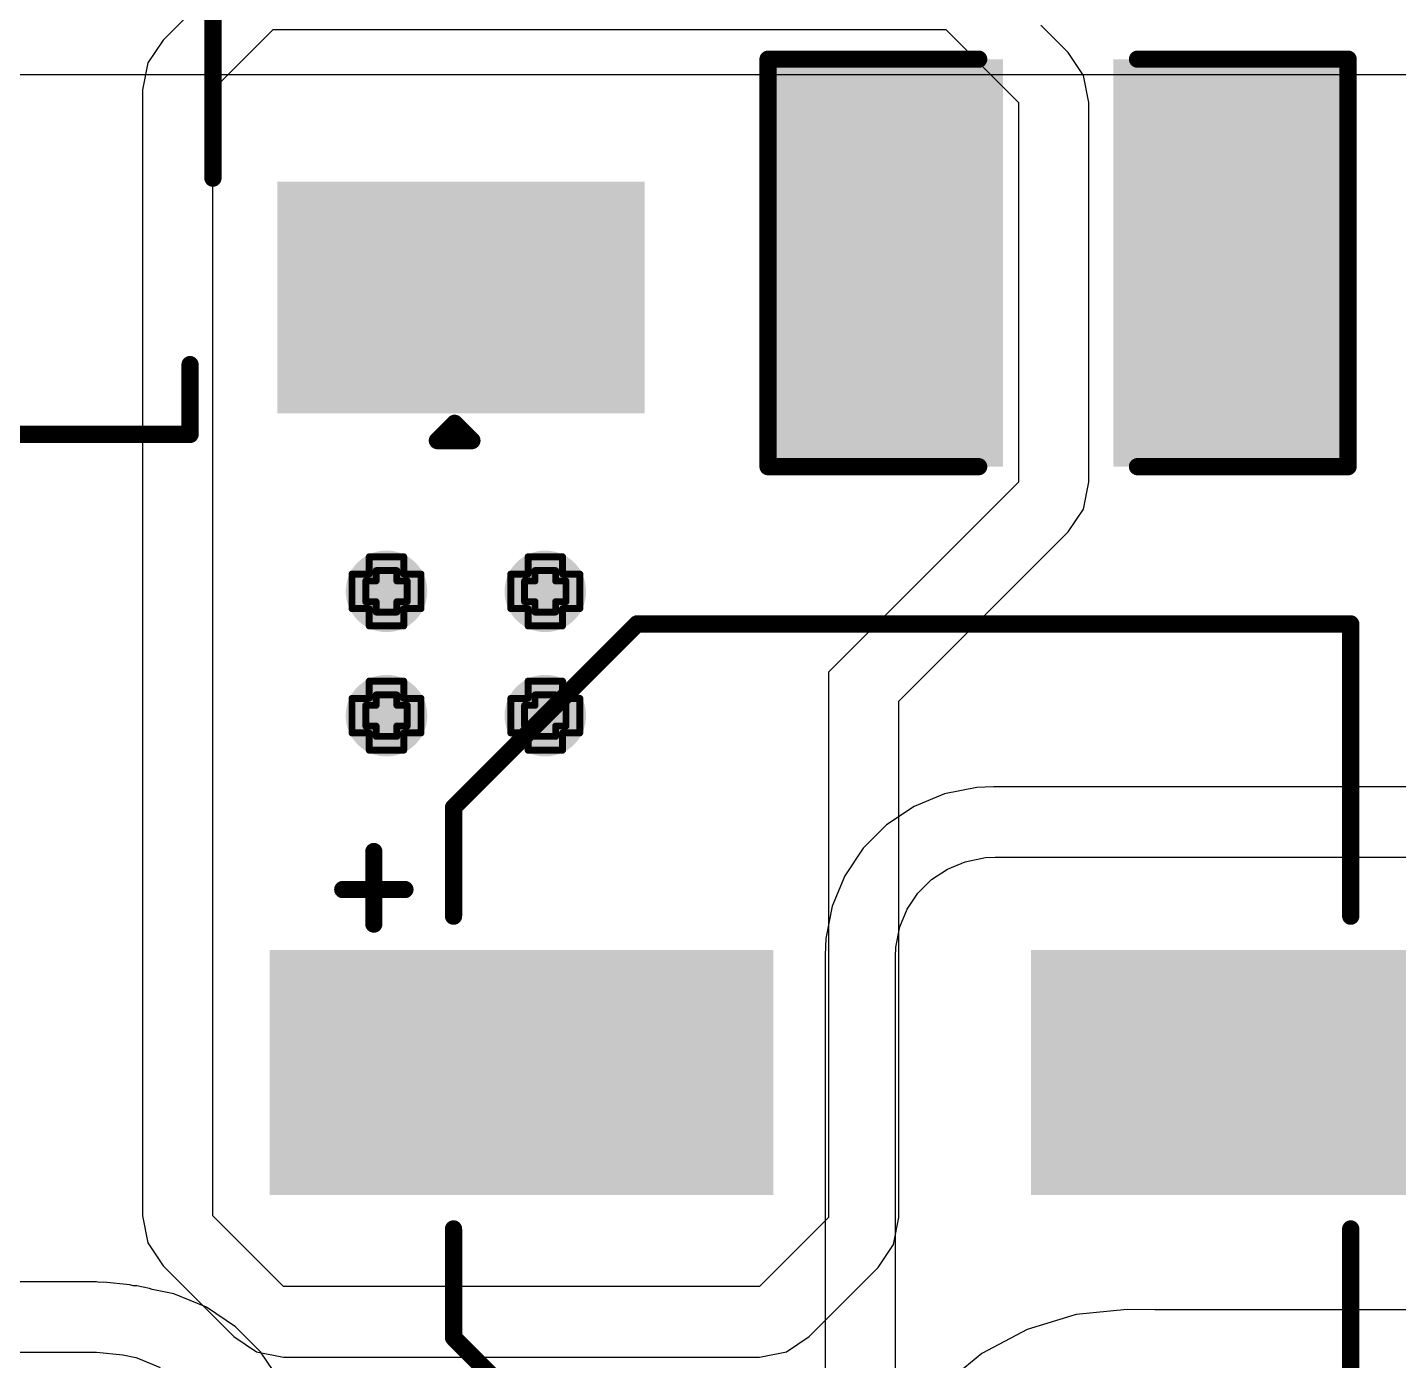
# Model space of a CAD drawing. Header units: inches. Extents: x -3 to 195, y 0 to 199.
# Drawn here: x 1.72 to 2.1171, y 1.4416 to 1.8276 of the extents above; entities that cross this region are included whole.
import ezdxf

# ---------------------------------------------------------------- set-up
doc = ezdxf.new("R2010")
doc.units = ezdxf.units.IN
doc.header["$MEASUREMENT"] = 0
for name, color, linetype in [('Bottom Layer', 5, 'Continuous'), ('Drill Drawing', 1, 'Continuous'), ('Top Layer', 1, 'Continuous'), ('Top Overlay', 2, 'Continuous'), ('Top Paste', 8, 'Continuous'), ('Top Solder', 216, 'Continuous'), ('Via Holes', 16, 'Continuous')]:
    doc.layers.add(name, color=color, linetype=linetype)

# ---------------------------------------------------------------- blocks, each defined once
blk = doc.blocks.new('TO_252_2L_17')
at = {"layer": 'Top Layer'}
blk.add_hatch(color=1, dxfattribs=at).paths.add_polyline_path([(-0.12008, -0.08661), (-0.06102, -0.08661), (-0.06102, -0.18504), (-0.12008, -0.18504)])
at = {"layer": 'Top Paste'}
blk.add_hatch(color=8, dxfattribs=at).paths.add_polyline_path([(-0.12008, -0.08661), (-0.06102, -0.08661), (-0.06102, -0.18504), (-0.12008, -0.18504)])
at = {"layer": 'Top Solder'}
blk.add_hatch(color=216, dxfattribs=at).paths.add_polyline_path([(-0.12408, -0.08261), (-0.05702, -0.08261), (-0.05702, -0.18904), (-0.12408, -0.18904)])
at = {"layer": 'Top Overlay'}
for points in [[(-0.13022, -0.008, 0.005, 0.005, 0), (-0.13022, -0.05737, 0.005, 0.005, 0)], [(-0.13022, -0.05737, 0.005, 0.005, 0), (-0.11, -0.05737, 0.005, 0.005, 0)], [(-0.056, -0.064, 0.005, 0.005, 0), (0.053, -0.064, 0.005, 0.005, 0)], [(-0.132, -0.129, 0.005, 0.005, 0), (-0.132, -0.139, 0.005, 0.005, 0)], [(-0.132, -0.129, 0.005, 0.005, 0), (-0.127, -0.134, 0.005, 0.005, 0)], [(-0.127, -0.134, 0.005, 0.005, 0), (-0.132, -0.139, 0.005, 0.005, 0)]]:
    blk.add_lwpolyline(points, format="xyseb", dxfattribs=at)
for points in [[(-0.13147, -0.008, 0.0025, 0.0025, 1), (-0.12897, -0.008, 0.0025, 0.0025, 1)], [(-0.13147, -0.05737, 0.0025, 0.0025, 1), (-0.12897, -0.05737, 0.0025, 0.0025, 1)], [(-0.13147, -0.05737, 0.0025, 0.0025, 1), (-0.12897, -0.05737, 0.0025, 0.0025, 1)], [(-0.11125, -0.05737, 0.0025, 0.0025, 1), (-0.10875, -0.05737, 0.0025, 0.0025, 1)], [(-0.05725, -0.064, 0.0025, 0.0025, 1), (-0.05475, -0.064, 0.0025, 0.0025, 1)], [(-0.13325, -0.129, 0.0025, 0.0025, 1), (-0.13075, -0.129, 0.0025, 0.0025, 1)], [(-0.13325, -0.129, 0.0025, 0.0025, 1), (-0.13075, -0.129, 0.0025, 0.0025, 1)], [(-0.12825, -0.134, 0.0025, 0.0025, 1), (-0.12575, -0.134, 0.0025, 0.0025, 1)], [(-0.12825, -0.134, 0.0025, 0.0025, 1), (-0.12575, -0.134, 0.0025, 0.0025, 1)], [(-0.13325, -0.139, 0.0025, 0.0025, 1), (-0.13075, -0.139, 0.0025, 0.0025, 1)], [(-0.13325, -0.139, 0.0025, 0.0025, 1), (-0.13075, -0.139, 0.0025, 0.0025, 1)]]:
    blk.add_lwpolyline(points, format="xyseb", close=True, dxfattribs=at)
blk = doc.blocks.new('20SVPF120M_145')
at = {"layer": 'Top Layer'}
for points in [[(-0.17913, 0.0315), (-0.04134, 0.0315), (-0.04134, -0.0315), (-0.17913, -0.0315)], [(0.04134, 0.0315), (0.17913, 0.0315), (0.17913, -0.0315), (0.04134, -0.0315)]]:
    blk.add_hatch(color=1, dxfattribs=at).paths.add_polyline_path(points)
at = {"layer": 'Top Paste'}
for points in [[(-0.17913, 0.0315), (-0.04134, 0.0315), (-0.04134, -0.0315), (-0.17913, -0.0315)], [(0.04134, 0.0315), (0.17913, 0.0315), (0.17913, -0.0315), (0.04134, -0.0315)]]:
    blk.add_hatch(color=8, dxfattribs=at).paths.add_polyline_path(points)
at = {"layer": 'Top Solder'}
for points in [[(-0.18313, 0.0355), (-0.03734, 0.0355), (-0.03734, -0.0355), (-0.18313, -0.0355)], [(0.03734, 0.0355), (0.18313, 0.0355), (0.18313, -0.0355), (0.03734, -0.0355)]]:
    blk.add_hatch(color=216, dxfattribs=at).paths.add_polyline_path(points)
at = {"layer": 'Top Overlay'}
for points in [[(-0.12992, 0.07677, 0.005, 0.005, 0), (-0.07677, 0.12992, 0.005, 0.005, 0)], [(-0.07677, 0.12992, 0.005, 0.005, 0), (0.12992, 0.12992, 0.005, 0.005, 0)], [(0.12992, 0.04528, 0.005, 0.005, 0), (0.12992, 0.12992, 0.005, 0.005, 0)], [(-0.12992, 0.04528, 0.005, 0.005, 0), (-0.12992, 0.07677, 0.005, 0.005, 0)], [(-0.153, 0.043, 0.005, 0.005, 0), (-0.153, 0.064, 0.005, 0.005, 0)], [(-0.162, 0.053, 0.005, 0.005, 0), (-0.144, 0.053, 0.005, 0.005, 0)], [(-0.12992, -0.07677, 0.005, 0.005, 0), (-0.12992, -0.04528, 0.005, 0.005, 0)], [(0.12992, -0.12992, 0.005, 0.005, 0), (0.12992, -0.04528, 0.005, 0.005, 0)], [(-0.12992, -0.07677, 0.005, 0.005, 0), (-0.07677, -0.12992, 0.005, 0.005, 0)], [(-0.07677, -0.12992, 0.005, 0.005, 0), (0.12992, -0.12992, 0.005, 0.005, 0)]]:
    blk.add_lwpolyline(points, format="xyseb", dxfattribs=at)
for points in [[(-0.07802, 0.12992, 0.0025, 0.0025, 1), (-0.07552, 0.12992, 0.0025, 0.0025, 1)], [(-0.07802, 0.12992, 0.0025, 0.0025, 1), (-0.07552, 0.12992, 0.0025, 0.0025, 1)], [(0.12867, 0.12992, 0.0025, 0.0025, 1), (0.13117, 0.12992, 0.0025, 0.0025, 1)], [(0.12867, 0.12992, 0.0025, 0.0025, 1), (0.13117, 0.12992, 0.0025, 0.0025, 1)], [(-0.13117, 0.07677, 0.0025, 0.0025, 1), (-0.12867, 0.07677, 0.0025, 0.0025, 1)], [(-0.13117, 0.07677, 0.0025, 0.0025, 1), (-0.12867, 0.07677, 0.0025, 0.0025, 1)], [(-0.15425, 0.064, 0.0025, 0.0025, 1), (-0.15175, 0.064, 0.0025, 0.0025, 1)], [(-0.16325, 0.053, 0.0025, 0.0025, 1), (-0.16075, 0.053, 0.0025, 0.0025, 1)], [(-0.14525, 0.053, 0.0025, 0.0025, 1), (-0.14275, 0.053, 0.0025, 0.0025, 1)], [(-0.13117, 0.04528, 0.0025, 0.0025, 1), (-0.12867, 0.04528, 0.0025, 0.0025, 1)], [(0.12867, 0.04528, 0.0025, 0.0025, 1), (0.13117, 0.04528, 0.0025, 0.0025, 1)], [(-0.15425, 0.043, 0.0025, 0.0025, 1), (-0.15175, 0.043, 0.0025, 0.0025, 1)], [(-0.13117, -0.04528, 0.0025, 0.0025, 1), (-0.12867, -0.04528, 0.0025, 0.0025, 1)], [(0.12867, -0.04528, 0.0025, 0.0025, 1), (0.13117, -0.04528, 0.0025, 0.0025, 1)], [(-0.13117, -0.07677, 0.0025, 0.0025, 1), (-0.12867, -0.07677, 0.0025, 0.0025, 1)], [(-0.13117, -0.07677, 0.0025, 0.0025, 1), (-0.12867, -0.07677, 0.0025, 0.0025, 1)], [(-0.07802, -0.12992, 0.0025, 0.0025, 1), (-0.07552, -0.12992, 0.0025, 0.0025, 1)], [(-0.07802, -0.12992, 0.0025, 0.0025, 1), (-0.07552, -0.12992, 0.0025, 0.0025, 1)], [(0.12867, -0.12992, 0.0025, 0.0025, 1), (0.13117, -0.12992, 0.0025, 0.0025, 1)], [(0.12867, -0.12992, 0.0025, 0.0025, 1), (0.13117, -0.12992, 0.0025, 0.0025, 1)]]:
    blk.add_lwpolyline(points, format="xyseb", close=True, dxfattribs=at)
blk = doc.blocks.new('C___1210_148')
at = {"layer": 'Top Layer'}
for points in [[(-0.08, 0.055), (-0.02, 0.055), (-0.02, -0.055), (-0.08, -0.055)], [(0.02, 0.055), (0.08, 0.055), (0.08, -0.055), (0.02, -0.055)]]:
    blk.add_hatch(color=1, dxfattribs=at).paths.add_polyline_path(points)
at = {"layer": 'Top Paste'}
for points in [[(-0.08, 0.055), (-0.02, 0.055), (-0.02, -0.055), (-0.08, -0.055)], [(0.02, 0.055), (0.08, 0.055), (0.08, -0.055), (0.02, -0.055)]]:
    blk.add_hatch(color=8, dxfattribs=at).paths.add_polyline_path(points)
at = {"layer": 'Top Solder'}
for points in [[(-0.084, 0.059), (-0.016, 0.059), (-0.016, -0.059), (-0.084, -0.059)], [(0.016, 0.059), (0.084, 0.059), (0.084, -0.059), (0.016, -0.059)]]:
    blk.add_hatch(color=216, dxfattribs=at).paths.add_polyline_path(points)
at = {"layer": 'Top Overlay'}
for points in [[(-0.084, 0.059, 0.005, 0.005, 0), (-0.084, -0.059, 0.005, 0.005, 0)], [(-0.023, 0.059, 0.005, 0.005, 0), (-0.084, 0.059, 0.005, 0.005, 0)], [(0.084, 0.059, 0.005, 0.005, 0), (0.023, 0.059, 0.005, 0.005, 0)], [(0.084, 0.059, 0.005, 0.005, 0), (0.084, -0.059, 0.005, 0.005, 0)], [(-0.023, -0.059, 0.005, 0.005, 0), (-0.084, -0.059, 0.005, 0.005, 0)], [(0.084, -0.059, 0.005, 0.005, 0), (0.023, -0.059, 0.005, 0.005, 0)]]:
    blk.add_lwpolyline(points, format="xyseb", dxfattribs=at)
for points in [[(-0.08525, 0.059, 0.0025, 0.0025, 1), (-0.08275, 0.059, 0.0025, 0.0025, 1)], [(-0.08525, 0.059, 0.0025, 0.0025, 1), (-0.08275, 0.059, 0.0025, 0.0025, 1)], [(-0.02425, 0.059, 0.0025, 0.0025, 1), (-0.02175, 0.059, 0.0025, 0.0025, 1)], [(0.02175, 0.059, 0.0025, 0.0025, 1), (0.02425, 0.059, 0.0025, 0.0025, 1)], [(0.08275, 0.059, 0.0025, 0.0025, 1), (0.08525, 0.059, 0.0025, 0.0025, 1)], [(0.08275, 0.059, 0.0025, 0.0025, 1), (0.08525, 0.059, 0.0025, 0.0025, 1)], [(-0.08525, -0.059, 0.0025, 0.0025, 1), (-0.08275, -0.059, 0.0025, 0.0025, 1)], [(-0.08525, -0.059, 0.0025, 0.0025, 1), (-0.08275, -0.059, 0.0025, 0.0025, 1)], [(-0.02425, -0.059, 0.0025, 0.0025, 1), (-0.02175, -0.059, 0.0025, 0.0025, 1)], [(0.02175, -0.059, 0.0025, 0.0025, 1), (0.02425, -0.059, 0.0025, 0.0025, 1)], [(0.08275, -0.059, 0.0025, 0.0025, 1), (0.08525, -0.059, 0.0025, 0.0025, 1)], [(0.08275, -0.059, 0.0025, 0.0025, 1), (0.08525, -0.059, 0.0025, 0.0025, 1)]]:
    blk.add_lwpolyline(points, format="xyseb", close=True, dxfattribs=at)

msp = doc.modelspace()

# ---------------------------------------------------------------- hatches: boundary and pattern name
at = {"layer": 'Bottom Layer'}
h = msp.add_hatch(color=5, dxfattribs=at)
edge = h.paths.add_edge_path()
edge.add_arc((1.82399, 1.66435), 0.01181, 0, 360)
h = msp.add_hatch(color=5, dxfattribs=at)
edge = h.paths.add_edge_path()
edge.add_arc((1.86999, 1.66435), 0.01181, 0, 360)
h = msp.add_hatch(color=5, dxfattribs=at)
edge = h.paths.add_edge_path()
edge.add_arc((1.82399, 1.62835), 0.01181, 0, 360)
h = msp.add_hatch(color=5, dxfattribs=at)
edge = h.paths.add_edge_path()
edge.add_arc((1.86999, 1.62835), 0.01181, 0, 360)
at = {"layer": 'Top Layer'}
h = msp.add_hatch(color=1, dxfattribs=at)
edge = h.paths.add_edge_path()
edge.add_arc((1.82399, 1.66435), 0.01181, 0, 360)
h = msp.add_hatch(color=1, dxfattribs=at)
edge = h.paths.add_edge_path()
edge.add_arc((1.86999, 1.66435), 0.01181, 0, 360)
h = msp.add_hatch(color=1, dxfattribs=at)
edge = h.paths.add_edge_path()
edge.add_arc((1.82399, 1.62835), 0.01181, 0, 360)
h = msp.add_hatch(color=1, dxfattribs=at)
edge = h.paths.add_edge_path()
edge.add_arc((1.86999, 1.62835), 0.01181, 0, 360)
at = {"layer": 'Via Holes'}
h = msp.add_hatch(color=7, dxfattribs=at)
edge = h.paths.add_edge_path()
edge.add_arc((1.82399, 1.66435), 0.00591, 0, 360)
h = msp.add_hatch(color=7, dxfattribs=at)
edge = h.paths.add_edge_path()
edge.add_arc((1.86999, 1.66435), 0.00591, 0, 360)
h = msp.add_hatch(color=7, dxfattribs=at)
edge = h.paths.add_edge_path()
edge.add_arc((1.82399, 1.62835), 0.00591, 0, 360)
h = msp.add_hatch(color=7, dxfattribs=at)
edge = h.paths.add_edge_path()
edge.add_arc((1.86999, 1.62835), 0.00591, 0, 360)

# ---------------------------------------------------------------- linework, layer by layer
at = {"layer": 'Bottom Layer'}
for p, q in [((1.168, 1.814), (2.236, 1.814)), ((1.98561, 1.60567), (1.97678, 1.60201)), ((1.99499, 1.60753), (1.98561, 1.60567)), ((1.99977, 1.60777), (1.99499, 1.60753)), ((2.24277, 1.60777), (1.99977, 1.60777)), ((1.97678, 1.60201), (1.96883, 1.5967)), ((1.96883, 1.5967), (1.96207, 1.58994)), ((1.96207, 1.58994), (1.95676, 1.58199)), ((1.98644, 1.58394), (1.99156, 1.58606)), ((1.99156, 1.58606), (1.99749, 1.58724)), ((1.99749, 1.58724), (2.00027, 1.58738)), ((2.00027, 1.58738), (2.24277, 1.58738)), ((1.95676, 1.58199), (1.9531, 1.57316)), ((1.97791, 1.57694), (1.98183, 1.58086)), ((1.98183, 1.58086), (1.98644, 1.58394)), ((1.97483, 1.57233), (1.97791, 1.57694)), ((1.9531, 1.57316), (1.95123, 1.56378)), ((1.97271, 1.56721), (1.97483, 1.57233)), ((1.97153, 1.56128), (1.97271, 1.56721)), ((1.95123, 1.56378), (1.951, 1.559)), ((1.97139, 1.5585), (1.97153, 1.56128)), ((1.951, 1.559), (1.951, 1.055)), ((1.97139, 1.43028), (1.97139, 1.5585)), ((1.732, 1.46439), (0.80587, 1.46439)), ((1.74, 1.46439), (1.732, 1.46439)), ((1.741, 1.46419), (1.74, 1.46439)), ((1.74202, 1.46429), (1.741, 1.46419)), ((1.7497, 1.46353), (1.74202, 1.46429)), ((1.75066, 1.46324), (1.7497, 1.46353)), ((1.75166, 1.46324), (1.75066, 1.46324)), ((1.75535, 1.4625), (1.75166, 1.46324)), ((1.75615, 1.46217), (1.75535, 1.4625)), ((1.7624, 1.46093), (1.75615, 1.46217)), ((1.77182, 1.45703), (1.7624, 1.46093)), ((1.78029, 1.45137), (1.77182, 1.45703)), ((2.02374, 1.45493), (2.00954, 1.45062)), ((2.03852, 1.45639), (2.02374, 1.45493)), ((2.04652, 1.45626), (2.03852, 1.45639)), ((2.03852, 1.45639), (2.03852, 1.45639)), ((3.26368, 1.45626), (2.04652, 1.45626)), ((1.7875, 1.44416), (1.78029, 1.45137)), ((2.00954, 1.45062), (1.99644, 1.44362)), ((0.80587, 1.444), (1.732, 1.444)), ((1.732, 1.444), (1.74, 1.444)), ((1.74, 1.444), (1.74768, 1.44324)), ((1.74768, 1.44324), (1.75138, 1.4425)), ((1.75138, 1.4425), (1.75138, 1.4425)), ((1.75138, 1.4425), (1.75217, 1.44217)), ((1.75217, 1.44217), (1.75217, 1.44217)), ((1.75217, 1.44217), (1.75847, 1.43956)), ((1.79316, 1.43569), (1.7875, 1.44416)), ((1.99644, 1.44362), (1.98496, 1.4342))]:
    msp.add_line(p, q, dxfattribs=at)
at = {"layer": 'Drill Drawing'}
for points in [[(1.81899, 1.66935, 0.002, 0.002, 0), (1.81899, 1.67435, 0.002, 0.002, 0)], [(1.81899, 1.67435, 0.002, 0.002, 0), (1.82899, 1.67435, 0.002, 0.002, 0)], [(1.82899, 1.66935, 0.002, 0.002, 0), (1.82899, 1.67435, 0.002, 0.002, 0)], [(1.86499, 1.66935, 0.002, 0.002, 0), (1.86499, 1.67435, 0.002, 0.002, 0)], [(1.86499, 1.67435, 0.002, 0.002, 0), (1.87499, 1.67435, 0.002, 0.002, 0)], [(1.87499, 1.66935, 0.002, 0.002, 0), (1.87499, 1.67435, 0.002, 0.002, 0)], [(1.81399, 1.65935, 0.002, 0.002, 0), (1.81399, 1.66935, 0.002, 0.002, 0)], [(1.81399, 1.66935, 0.002, 0.002, 0), (1.81899, 1.66935, 0.002, 0.002, 0)], [(1.81799, 1.66135, 0.002, 0.002, 0), (1.81799, 1.66735, 0.002, 0.002, 0)], [(1.81799, 1.66735, 0.002, 0.002, 0), (1.82099, 1.66735, 0.002, 0.002, 0)], [(1.82099, 1.66735, 0.002, 0.002, 0), (1.82099, 1.67035, 0.002, 0.002, 0)], [(1.82099, 1.67035, 0.002, 0.002, 0), (1.82699, 1.67035, 0.002, 0.002, 0)], [(1.82699, 1.66735, 0.002, 0.002, 0), (1.82699, 1.67035, 0.002, 0.002, 0)], [(1.82699, 1.66735, 0.002, 0.002, 0), (1.82999, 1.66735, 0.002, 0.002, 0)], [(1.82899, 1.66935, 0.002, 0.002, 0), (1.83399, 1.66935, 0.002, 0.002, 0)], [(1.82999, 1.66135, 0.002, 0.002, 0), (1.82999, 1.66735, 0.002, 0.002, 0)], [(1.83399, 1.65935, 0.002, 0.002, 0), (1.83399, 1.66935, 0.002, 0.002, 0)], [(1.85999, 1.65935, 0.002, 0.002, 0), (1.85999, 1.66935, 0.002, 0.002, 0)], [(1.85999, 1.66935, 0.002, 0.002, 0), (1.86499, 1.66935, 0.002, 0.002, 0)], [(1.86399, 1.66135, 0.002, 0.002, 0), (1.86399, 1.66735, 0.002, 0.002, 0)], [(1.86399, 1.66735, 0.002, 0.002, 0), (1.86699, 1.66735, 0.002, 0.002, 0)], [(1.86699, 1.66735, 0.002, 0.002, 0), (1.86699, 1.67035, 0.002, 0.002, 0)], [(1.86699, 1.67035, 0.002, 0.002, 0), (1.87299, 1.67035, 0.002, 0.002, 0)], [(1.87299, 1.66735, 0.002, 0.002, 0), (1.87299, 1.67035, 0.002, 0.002, 0)], [(1.87299, 1.66735, 0.002, 0.002, 0), (1.87599, 1.66735, 0.002, 0.002, 0)], [(1.87499, 1.66935, 0.002, 0.002, 0), (1.87999, 1.66935, 0.002, 0.002, 0)], [(1.87599, 1.66135, 0.002, 0.002, 0), (1.87599, 1.66735, 0.002, 0.002, 0)], [(1.87999, 1.65935, 0.002, 0.002, 0), (1.87999, 1.66935, 0.002, 0.002, 0)], [(1.81399, 1.65935, 0.002, 0.002, 0), (1.81899, 1.65935, 0.002, 0.002, 0)], [(1.81799, 1.66135, 0.002, 0.002, 0), (1.82099, 1.66135, 0.002, 0.002, 0)], [(1.81899, 1.65435, 0.002, 0.002, 0), (1.81899, 1.65935, 0.002, 0.002, 0)], [(1.82099, 1.65835, 0.002, 0.002, 0), (1.82099, 1.66135, 0.002, 0.002, 0)], [(1.82699, 1.66135, 0.002, 0.002, 0), (1.82999, 1.66135, 0.002, 0.002, 0)], [(1.82699, 1.65835, 0.002, 0.002, 0), (1.82699, 1.66135, 0.002, 0.002, 0)], [(1.82899, 1.65935, 0.002, 0.002, 0), (1.83399, 1.65935, 0.002, 0.002, 0)], [(1.82899, 1.65435, 0.002, 0.002, 0), (1.82899, 1.65935, 0.002, 0.002, 0)], [(1.85999, 1.65935, 0.002, 0.002, 0), (1.86499, 1.65935, 0.002, 0.002, 0)], [(1.86399, 1.66135, 0.002, 0.002, 0), (1.86699, 1.66135, 0.002, 0.002, 0)], [(1.86499, 1.65435, 0.002, 0.002, 0), (1.86499, 1.65935, 0.002, 0.002, 0)], [(1.86699, 1.65835, 0.002, 0.002, 0), (1.86699, 1.66135, 0.002, 0.002, 0)], [(1.87299, 1.66135, 0.002, 0.002, 0), (1.87599, 1.66135, 0.002, 0.002, 0)], [(1.87299, 1.65835, 0.002, 0.002, 0), (1.87299, 1.66135, 0.002, 0.002, 0)], [(1.87499, 1.65935, 0.002, 0.002, 0), (1.87999, 1.65935, 0.002, 0.002, 0)], [(1.87499, 1.65435, 0.002, 0.002, 0), (1.87499, 1.65935, 0.002, 0.002, 0)], [(1.82099, 1.65835, 0.002, 0.002, 0), (1.82699, 1.65835, 0.002, 0.002, 0)], [(1.86699, 1.65835, 0.002, 0.002, 0), (1.87299, 1.65835, 0.002, 0.002, 0)], [(1.81899, 1.65435, 0.002, 0.002, 0), (1.82899, 1.65435, 0.002, 0.002, 0)], [(1.86499, 1.65435, 0.002, 0.002, 0), (1.87499, 1.65435, 0.002, 0.002, 0)], [(1.81899, 1.63335, 0.002, 0.002, 0), (1.81899, 1.63835, 0.002, 0.002, 0)], [(1.81899, 1.63835, 0.002, 0.002, 0), (1.82899, 1.63835, 0.002, 0.002, 0)], [(1.82899, 1.63335, 0.002, 0.002, 0), (1.82899, 1.63835, 0.002, 0.002, 0)], [(1.86499, 1.63335, 0.002, 0.002, 0), (1.86499, 1.63835, 0.002, 0.002, 0)], [(1.86499, 1.63835, 0.002, 0.002, 0), (1.87499, 1.63835, 0.002, 0.002, 0)], [(1.87499, 1.63335, 0.002, 0.002, 0), (1.87499, 1.63835, 0.002, 0.002, 0)], [(1.81399, 1.62335, 0.002, 0.002, 0), (1.81399, 1.63335, 0.002, 0.002, 0)], [(1.81399, 1.63335, 0.002, 0.002, 0), (1.81899, 1.63335, 0.002, 0.002, 0)], [(1.81799, 1.62535, 0.002, 0.002, 0), (1.81799, 1.63135, 0.002, 0.002, 0)], [(1.81799, 1.63135, 0.002, 0.002, 0), (1.82099, 1.63135, 0.002, 0.002, 0)], [(1.82099, 1.63135, 0.002, 0.002, 0), (1.82099, 1.63435, 0.002, 0.002, 0)], [(1.82099, 1.63435, 0.002, 0.002, 0), (1.82699, 1.63435, 0.002, 0.002, 0)], [(1.82699, 1.63135, 0.002, 0.002, 0), (1.82699, 1.63435, 0.002, 0.002, 0)], [(1.82699, 1.63135, 0.002, 0.002, 0), (1.82999, 1.63135, 0.002, 0.002, 0)], [(1.82899, 1.63335, 0.002, 0.002, 0), (1.83399, 1.63335, 0.002, 0.002, 0)], [(1.82999, 1.62535, 0.002, 0.002, 0), (1.82999, 1.63135, 0.002, 0.002, 0)], [(1.83399, 1.62335, 0.002, 0.002, 0), (1.83399, 1.63335, 0.002, 0.002, 0)], [(1.85999, 1.62335, 0.002, 0.002, 0), (1.85999, 1.63335, 0.002, 0.002, 0)], [(1.85999, 1.63335, 0.002, 0.002, 0), (1.86499, 1.63335, 0.002, 0.002, 0)], [(1.86399, 1.62535, 0.002, 0.002, 0), (1.86399, 1.63135, 0.002, 0.002, 0)], [(1.86399, 1.63135, 0.002, 0.002, 0), (1.86699, 1.63135, 0.002, 0.002, 0)], [(1.86699, 1.63135, 0.002, 0.002, 0), (1.86699, 1.63435, 0.002, 0.002, 0)], [(1.86699, 1.63435, 0.002, 0.002, 0), (1.87299, 1.63435, 0.002, 0.002, 0)], [(1.87299, 1.63135, 0.002, 0.002, 0), (1.87299, 1.63435, 0.002, 0.002, 0)], [(1.87299, 1.63135, 0.002, 0.002, 0), (1.87599, 1.63135, 0.002, 0.002, 0)], [(1.87499, 1.63335, 0.002, 0.002, 0), (1.87999, 1.63335, 0.002, 0.002, 0)], [(1.87599, 1.62535, 0.002, 0.002, 0), (1.87599, 1.63135, 0.002, 0.002, 0)], [(1.87999, 1.62335, 0.002, 0.002, 0), (1.87999, 1.63335, 0.002, 0.002, 0)], [(1.81399, 1.62335, 0.002, 0.002, 0), (1.81899, 1.62335, 0.002, 0.002, 0)], [(1.81799, 1.62535, 0.002, 0.002, 0), (1.82099, 1.62535, 0.002, 0.002, 0)], [(1.81899, 1.61835, 0.002, 0.002, 0), (1.81899, 1.62335, 0.002, 0.002, 0)], [(1.82099, 1.62235, 0.002, 0.002, 0), (1.82099, 1.62535, 0.002, 0.002, 0)], [(1.82699, 1.62535, 0.002, 0.002, 0), (1.82999, 1.62535, 0.002, 0.002, 0)], [(1.82699, 1.62235, 0.002, 0.002, 0), (1.82699, 1.62535, 0.002, 0.002, 0)], [(1.82899, 1.62335, 0.002, 0.002, 0), (1.83399, 1.62335, 0.002, 0.002, 0)], [(1.82899, 1.61835, 0.002, 0.002, 0), (1.82899, 1.62335, 0.002, 0.002, 0)], [(1.85999, 1.62335, 0.002, 0.002, 0), (1.86499, 1.62335, 0.002, 0.002, 0)], [(1.86399, 1.62535, 0.002, 0.002, 0), (1.86699, 1.62535, 0.002, 0.002, 0)], [(1.86499, 1.61835, 0.002, 0.002, 0), (1.86499, 1.62335, 0.002, 0.002, 0)], [(1.86699, 1.62235, 0.002, 0.002, 0), (1.86699, 1.62535, 0.002, 0.002, 0)], [(1.87299, 1.62535, 0.002, 0.002, 0), (1.87599, 1.62535, 0.002, 0.002, 0)], [(1.87299, 1.62235, 0.002, 0.002, 0), (1.87299, 1.62535, 0.002, 0.002, 0)], [(1.87499, 1.62335, 0.002, 0.002, 0), (1.87999, 1.62335, 0.002, 0.002, 0)], [(1.87499, 1.61835, 0.002, 0.002, 0), (1.87499, 1.62335, 0.002, 0.002, 0)], [(1.82099, 1.62235, 0.002, 0.002, 0), (1.82699, 1.62235, 0.002, 0.002, 0)], [(1.86699, 1.62235, 0.002, 0.002, 0), (1.87299, 1.62235, 0.002, 0.002, 0)], [(1.81899, 1.61835, 0.002, 0.002, 0), (1.82899, 1.61835, 0.002, 0.002, 0)], [(1.86499, 1.61835, 0.002, 0.002, 0), (1.87499, 1.61835, 0.002, 0.002, 0)]]:
    msp.add_lwpolyline(points, format="xyseb", dxfattribs=at)
for points in [[(1.81849, 1.67435, 0.001, 0.001, 1), (1.81949, 1.67435, 0.001, 0.001, 1)], [(1.81849, 1.67435, 0.001, 0.001, 1), (1.81949, 1.67435, 0.001, 0.001, 1)], [(1.82849, 1.67435, 0.001, 0.001, 1), (1.82949, 1.67435, 0.001, 0.001, 1)], [(1.82849, 1.67435, 0.001, 0.001, 1), (1.82949, 1.67435, 0.001, 0.001, 1)], [(1.86449, 1.67435, 0.001, 0.001, 1), (1.86549, 1.67435, 0.001, 0.001, 1)], [(1.86449, 1.67435, 0.001, 0.001, 1), (1.86549, 1.67435, 0.001, 0.001, 1)], [(1.87449, 1.67435, 0.001, 0.001, 1), (1.87549, 1.67435, 0.001, 0.001, 1)], [(1.87449, 1.67435, 0.001, 0.001, 1), (1.87549, 1.67435, 0.001, 0.001, 1)], [(1.81349, 1.66935, 0.001, 0.001, 1), (1.81449, 1.66935, 0.001, 0.001, 1)], [(1.81349, 1.66935, 0.001, 0.001, 1), (1.81449, 1.66935, 0.001, 0.001, 1)], [(1.81749, 1.66735, 0.001, 0.001, 1), (1.81849, 1.66735, 0.001, 0.001, 1)], [(1.81749, 1.66735, 0.001, 0.001, 1), (1.81849, 1.66735, 0.001, 0.001, 1)], [(1.81849, 1.66935, 0.001, 0.001, 1), (1.81949, 1.66935, 0.001, 0.001, 1)], [(1.81849, 1.66935, 0.001, 0.001, 1), (1.81949, 1.66935, 0.001, 0.001, 1)], [(1.82049, 1.67035, 0.001, 0.001, 1), (1.82149, 1.67035, 0.001, 0.001, 1)], [(1.82049, 1.67035, 0.001, 0.001, 1), (1.82149, 1.67035, 0.001, 0.001, 1)], [(1.82049, 1.66735, 0.001, 0.001, 1), (1.82149, 1.66735, 0.001, 0.001, 1)], [(1.82049, 1.66735, 0.001, 0.001, 1), (1.82149, 1.66735, 0.001, 0.001, 1)], [(1.82649, 1.67035, 0.001, 0.001, 1), (1.82749, 1.67035, 0.001, 0.001, 1)], [(1.82649, 1.67035, 0.001, 0.001, 1), (1.82749, 1.67035, 0.001, 0.001, 1)], [(1.82649, 1.66735, 0.001, 0.001, 1), (1.82749, 1.66735, 0.001, 0.001, 1)], [(1.82649, 1.66735, 0.001, 0.001, 1), (1.82749, 1.66735, 0.001, 0.001, 1)], [(1.82849, 1.66935, 0.001, 0.001, 1), (1.82949, 1.66935, 0.001, 0.001, 1)], [(1.82849, 1.66935, 0.001, 0.001, 1), (1.82949, 1.66935, 0.001, 0.001, 1)], [(1.82949, 1.66735, 0.001, 0.001, 1), (1.83049, 1.66735, 0.001, 0.001, 1)], [(1.82949, 1.66735, 0.001, 0.001, 1), (1.83049, 1.66735, 0.001, 0.001, 1)], [(1.83349, 1.66935, 0.001, 0.001, 1), (1.83449, 1.66935, 0.001, 0.001, 1)], [(1.83349, 1.66935, 0.001, 0.001, 1), (1.83449, 1.66935, 0.001, 0.001, 1)], [(1.85949, 1.66935, 0.001, 0.001, 1), (1.86049, 1.66935, 0.001, 0.001, 1)], [(1.85949, 1.66935, 0.001, 0.001, 1), (1.86049, 1.66935, 0.001, 0.001, 1)], [(1.86349, 1.66735, 0.001, 0.001, 1), (1.86449, 1.66735, 0.001, 0.001, 1)], [(1.86349, 1.66735, 0.001, 0.001, 1), (1.86449, 1.66735, 0.001, 0.001, 1)], [(1.86449, 1.66935, 0.001, 0.001, 1), (1.86549, 1.66935, 0.001, 0.001, 1)], [(1.86449, 1.66935, 0.001, 0.001, 1), (1.86549, 1.66935, 0.001, 0.001, 1)], [(1.86649, 1.67035, 0.001, 0.001, 1), (1.86749, 1.67035, 0.001, 0.001, 1)], [(1.86649, 1.67035, 0.001, 0.001, 1), (1.86749, 1.67035, 0.001, 0.001, 1)], [(1.86649, 1.66735, 0.001, 0.001, 1), (1.86749, 1.66735, 0.001, 0.001, 1)], [(1.86649, 1.66735, 0.001, 0.001, 1), (1.86749, 1.66735, 0.001, 0.001, 1)], [(1.87249, 1.67035, 0.001, 0.001, 1), (1.87349, 1.67035, 0.001, 0.001, 1)], [(1.87249, 1.67035, 0.001, 0.001, 1), (1.87349, 1.67035, 0.001, 0.001, 1)], [(1.87249, 1.66735, 0.001, 0.001, 1), (1.87349, 1.66735, 0.001, 0.001, 1)], [(1.87249, 1.66735, 0.001, 0.001, 1), (1.87349, 1.66735, 0.001, 0.001, 1)], [(1.87449, 1.66935, 0.001, 0.001, 1), (1.87549, 1.66935, 0.001, 0.001, 1)], [(1.87449, 1.66935, 0.001, 0.001, 1), (1.87549, 1.66935, 0.001, 0.001, 1)], [(1.87549, 1.66735, 0.001, 0.001, 1), (1.87649, 1.66735, 0.001, 0.001, 1)], [(1.87549, 1.66735, 0.001, 0.001, 1), (1.87649, 1.66735, 0.001, 0.001, 1)], [(1.87949, 1.66935, 0.001, 0.001, 1), (1.88049, 1.66935, 0.001, 0.001, 1)], [(1.87949, 1.66935, 0.001, 0.001, 1), (1.88049, 1.66935, 0.001, 0.001, 1)], [(1.81349, 1.65935, 0.001, 0.001, 1), (1.81449, 1.65935, 0.001, 0.001, 1)], [(1.81349, 1.65935, 0.001, 0.001, 1), (1.81449, 1.65935, 0.001, 0.001, 1)], [(1.81749, 1.66135, 0.001, 0.001, 1), (1.81849, 1.66135, 0.001, 0.001, 1)], [(1.81749, 1.66135, 0.001, 0.001, 1), (1.81849, 1.66135, 0.001, 0.001, 1)], [(1.81849, 1.65935, 0.001, 0.001, 1), (1.81949, 1.65935, 0.001, 0.001, 1)], [(1.81849, 1.65935, 0.001, 0.001, 1), (1.81949, 1.65935, 0.001, 0.001, 1)], [(1.82049, 1.66135, 0.001, 0.001, 1), (1.82149, 1.66135, 0.001, 0.001, 1)], [(1.82049, 1.66135, 0.001, 0.001, 1), (1.82149, 1.66135, 0.001, 0.001, 1)], [(1.82649, 1.66135, 0.001, 0.001, 1), (1.82749, 1.66135, 0.001, 0.001, 1)], [(1.82649, 1.66135, 0.001, 0.001, 1), (1.82749, 1.66135, 0.001, 0.001, 1)], [(1.82849, 1.65935, 0.001, 0.001, 1), (1.82949, 1.65935, 0.001, 0.001, 1)], [(1.82849, 1.65935, 0.001, 0.001, 1), (1.82949, 1.65935, 0.001, 0.001, 1)], [(1.82949, 1.66135, 0.001, 0.001, 1), (1.83049, 1.66135, 0.001, 0.001, 1)], [(1.82949, 1.66135, 0.001, 0.001, 1), (1.83049, 1.66135, 0.001, 0.001, 1)], [(1.83349, 1.65935, 0.001, 0.001, 1), (1.83449, 1.65935, 0.001, 0.001, 1)], [(1.83349, 1.65935, 0.001, 0.001, 1), (1.83449, 1.65935, 0.001, 0.001, 1)], [(1.85949, 1.65935, 0.001, 0.001, 1), (1.86049, 1.65935, 0.001, 0.001, 1)], [(1.85949, 1.65935, 0.001, 0.001, 1), (1.86049, 1.65935, 0.001, 0.001, 1)], [(1.86349, 1.66135, 0.001, 0.001, 1), (1.86449, 1.66135, 0.001, 0.001, 1)], [(1.86349, 1.66135, 0.001, 0.001, 1), (1.86449, 1.66135, 0.001, 0.001, 1)], [(1.86449, 1.65935, 0.001, 0.001, 1), (1.86549, 1.65935, 0.001, 0.001, 1)], [(1.86449, 1.65935, 0.001, 0.001, 1), (1.86549, 1.65935, 0.001, 0.001, 1)], [(1.86649, 1.66135, 0.001, 0.001, 1), (1.86749, 1.66135, 0.001, 0.001, 1)], [(1.86649, 1.66135, 0.001, 0.001, 1), (1.86749, 1.66135, 0.001, 0.001, 1)], [(1.87249, 1.66135, 0.001, 0.001, 1), (1.87349, 1.66135, 0.001, 0.001, 1)], [(1.87249, 1.66135, 0.001, 0.001, 1), (1.87349, 1.66135, 0.001, 0.001, 1)], [(1.87449, 1.65935, 0.001, 0.001, 1), (1.87549, 1.65935, 0.001, 0.001, 1)], [(1.87449, 1.65935, 0.001, 0.001, 1), (1.87549, 1.65935, 0.001, 0.001, 1)], [(1.87549, 1.66135, 0.001, 0.001, 1), (1.87649, 1.66135, 0.001, 0.001, 1)], [(1.87549, 1.66135, 0.001, 0.001, 1), (1.87649, 1.66135, 0.001, 0.001, 1)], [(1.87949, 1.65935, 0.001, 0.001, 1), (1.88049, 1.65935, 0.001, 0.001, 1)], [(1.87949, 1.65935, 0.001, 0.001, 1), (1.88049, 1.65935, 0.001, 0.001, 1)], [(1.82049, 1.65835, 0.001, 0.001, 1), (1.82149, 1.65835, 0.001, 0.001, 1)], [(1.82049, 1.65835, 0.001, 0.001, 1), (1.82149, 1.65835, 0.001, 0.001, 1)], [(1.82649, 1.65835, 0.001, 0.001, 1), (1.82749, 1.65835, 0.001, 0.001, 1)], [(1.82649, 1.65835, 0.001, 0.001, 1), (1.82749, 1.65835, 0.001, 0.001, 1)], [(1.86649, 1.65835, 0.001, 0.001, 1), (1.86749, 1.65835, 0.001, 0.001, 1)], [(1.86649, 1.65835, 0.001, 0.001, 1), (1.86749, 1.65835, 0.001, 0.001, 1)], [(1.87249, 1.65835, 0.001, 0.001, 1), (1.87349, 1.65835, 0.001, 0.001, 1)], [(1.87249, 1.65835, 0.001, 0.001, 1), (1.87349, 1.65835, 0.001, 0.001, 1)], [(1.81849, 1.65435, 0.001, 0.001, 1), (1.81949, 1.65435, 0.001, 0.001, 1)], [(1.81849, 1.65435, 0.001, 0.001, 1), (1.81949, 1.65435, 0.001, 0.001, 1)], [(1.82849, 1.65435, 0.001, 0.001, 1), (1.82949, 1.65435, 0.001, 0.001, 1)], [(1.82849, 1.65435, 0.001, 0.001, 1), (1.82949, 1.65435, 0.001, 0.001, 1)], [(1.86449, 1.65435, 0.001, 0.001, 1), (1.86549, 1.65435, 0.001, 0.001, 1)], [(1.86449, 1.65435, 0.001, 0.001, 1), (1.86549, 1.65435, 0.001, 0.001, 1)], [(1.87449, 1.65435, 0.001, 0.001, 1), (1.87549, 1.65435, 0.001, 0.001, 1)], [(1.87449, 1.65435, 0.001, 0.001, 1), (1.87549, 1.65435, 0.001, 0.001, 1)], [(1.81849, 1.63835, 0.001, 0.001, 1), (1.81949, 1.63835, 0.001, 0.001, 1)], [(1.81849, 1.63835, 0.001, 0.001, 1), (1.81949, 1.63835, 0.001, 0.001, 1)], [(1.82849, 1.63835, 0.001, 0.001, 1), (1.82949, 1.63835, 0.001, 0.001, 1)], [(1.82849, 1.63835, 0.001, 0.001, 1), (1.82949, 1.63835, 0.001, 0.001, 1)], [(1.86449, 1.63835, 0.001, 0.001, 1), (1.86549, 1.63835, 0.001, 0.001, 1)], [(1.86449, 1.63835, 0.001, 0.001, 1), (1.86549, 1.63835, 0.001, 0.001, 1)], [(1.87449, 1.63835, 0.001, 0.001, 1), (1.87549, 1.63835, 0.001, 0.001, 1)], [(1.87449, 1.63835, 0.001, 0.001, 1), (1.87549, 1.63835, 0.001, 0.001, 1)], [(1.81349, 1.63335, 0.001, 0.001, 1), (1.81449, 1.63335, 0.001, 0.001, 1)], [(1.81349, 1.63335, 0.001, 0.001, 1), (1.81449, 1.63335, 0.001, 0.001, 1)], [(1.81749, 1.63135, 0.001, 0.001, 1), (1.81849, 1.63135, 0.001, 0.001, 1)], [(1.81749, 1.63135, 0.001, 0.001, 1), (1.81849, 1.63135, 0.001, 0.001, 1)], [(1.81849, 1.63335, 0.001, 0.001, 1), (1.81949, 1.63335, 0.001, 0.001, 1)], [(1.81849, 1.63335, 0.001, 0.001, 1), (1.81949, 1.63335, 0.001, 0.001, 1)], [(1.82049, 1.63435, 0.001, 0.001, 1), (1.82149, 1.63435, 0.001, 0.001, 1)], [(1.82049, 1.63435, 0.001, 0.001, 1), (1.82149, 1.63435, 0.001, 0.001, 1)], [(1.82049, 1.63135, 0.001, 0.001, 1), (1.82149, 1.63135, 0.001, 0.001, 1)], [(1.82049, 1.63135, 0.001, 0.001, 1), (1.82149, 1.63135, 0.001, 0.001, 1)], [(1.82649, 1.63435, 0.001, 0.001, 1), (1.82749, 1.63435, 0.001, 0.001, 1)], [(1.82649, 1.63435, 0.001, 0.001, 1), (1.82749, 1.63435, 0.001, 0.001, 1)], [(1.82649, 1.63135, 0.001, 0.001, 1), (1.82749, 1.63135, 0.001, 0.001, 1)], [(1.82649, 1.63135, 0.001, 0.001, 1), (1.82749, 1.63135, 0.001, 0.001, 1)], [(1.82849, 1.63335, 0.001, 0.001, 1), (1.82949, 1.63335, 0.001, 0.001, 1)], [(1.82849, 1.63335, 0.001, 0.001, 1), (1.82949, 1.63335, 0.001, 0.001, 1)], [(1.82949, 1.63135, 0.001, 0.001, 1), (1.83049, 1.63135, 0.001, 0.001, 1)], [(1.82949, 1.63135, 0.001, 0.001, 1), (1.83049, 1.63135, 0.001, 0.001, 1)], [(1.83349, 1.63335, 0.001, 0.001, 1), (1.83449, 1.63335, 0.001, 0.001, 1)], [(1.83349, 1.63335, 0.001, 0.001, 1), (1.83449, 1.63335, 0.001, 0.001, 1)], [(1.85949, 1.63335, 0.001, 0.001, 1), (1.86049, 1.63335, 0.001, 0.001, 1)], [(1.85949, 1.63335, 0.001, 0.001, 1), (1.86049, 1.63335, 0.001, 0.001, 1)], [(1.86349, 1.63135, 0.001, 0.001, 1), (1.86449, 1.63135, 0.001, 0.001, 1)], [(1.86349, 1.63135, 0.001, 0.001, 1), (1.86449, 1.63135, 0.001, 0.001, 1)], [(1.86449, 1.63335, 0.001, 0.001, 1), (1.86549, 1.63335, 0.001, 0.001, 1)], [(1.86449, 1.63335, 0.001, 0.001, 1), (1.86549, 1.63335, 0.001, 0.001, 1)], [(1.86649, 1.63435, 0.001, 0.001, 1), (1.86749, 1.63435, 0.001, 0.001, 1)], [(1.86649, 1.63435, 0.001, 0.001, 1), (1.86749, 1.63435, 0.001, 0.001, 1)], [(1.86649, 1.63135, 0.001, 0.001, 1), (1.86749, 1.63135, 0.001, 0.001, 1)], [(1.86649, 1.63135, 0.001, 0.001, 1), (1.86749, 1.63135, 0.001, 0.001, 1)], [(1.87249, 1.63435, 0.001, 0.001, 1), (1.87349, 1.63435, 0.001, 0.001, 1)], [(1.87249, 1.63435, 0.001, 0.001, 1), (1.87349, 1.63435, 0.001, 0.001, 1)], [(1.87249, 1.63135, 0.001, 0.001, 1), (1.87349, 1.63135, 0.001, 0.001, 1)], [(1.87249, 1.63135, 0.001, 0.001, 1), (1.87349, 1.63135, 0.001, 0.001, 1)], [(1.87449, 1.63335, 0.001, 0.001, 1), (1.87549, 1.63335, 0.001, 0.001, 1)], [(1.87449, 1.63335, 0.001, 0.001, 1), (1.87549, 1.63335, 0.001, 0.001, 1)], [(1.87549, 1.63135, 0.001, 0.001, 1), (1.87649, 1.63135, 0.001, 0.001, 1)], [(1.87549, 1.63135, 0.001, 0.001, 1), (1.87649, 1.63135, 0.001, 0.001, 1)], [(1.87949, 1.63335, 0.001, 0.001, 1), (1.88049, 1.63335, 0.001, 0.001, 1)], [(1.87949, 1.63335, 0.001, 0.001, 1), (1.88049, 1.63335, 0.001, 0.001, 1)], [(1.81349, 1.62335, 0.001, 0.001, 1), (1.81449, 1.62335, 0.001, 0.001, 1)], [(1.81349, 1.62335, 0.001, 0.001, 1), (1.81449, 1.62335, 0.001, 0.001, 1)], [(1.81749, 1.62535, 0.001, 0.001, 1), (1.81849, 1.62535, 0.001, 0.001, 1)], [(1.81749, 1.62535, 0.001, 0.001, 1), (1.81849, 1.62535, 0.001, 0.001, 1)], [(1.81849, 1.62335, 0.001, 0.001, 1), (1.81949, 1.62335, 0.001, 0.001, 1)], [(1.81849, 1.62335, 0.001, 0.001, 1), (1.81949, 1.62335, 0.001, 0.001, 1)], [(1.82049, 1.62535, 0.001, 0.001, 1), (1.82149, 1.62535, 0.001, 0.001, 1)], [(1.82049, 1.62535, 0.001, 0.001, 1), (1.82149, 1.62535, 0.001, 0.001, 1)], [(1.82649, 1.62535, 0.001, 0.001, 1), (1.82749, 1.62535, 0.001, 0.001, 1)], [(1.82649, 1.62535, 0.001, 0.001, 1), (1.82749, 1.62535, 0.001, 0.001, 1)], [(1.82849, 1.62335, 0.001, 0.001, 1), (1.82949, 1.62335, 0.001, 0.001, 1)], [(1.82849, 1.62335, 0.001, 0.001, 1), (1.82949, 1.62335, 0.001, 0.001, 1)], [(1.82949, 1.62535, 0.001, 0.001, 1), (1.83049, 1.62535, 0.001, 0.001, 1)], [(1.82949, 1.62535, 0.001, 0.001, 1), (1.83049, 1.62535, 0.001, 0.001, 1)], [(1.83349, 1.62335, 0.001, 0.001, 1), (1.83449, 1.62335, 0.001, 0.001, 1)], [(1.83349, 1.62335, 0.001, 0.001, 1), (1.83449, 1.62335, 0.001, 0.001, 1)], [(1.85949, 1.62335, 0.001, 0.001, 1), (1.86049, 1.62335, 0.001, 0.001, 1)], [(1.85949, 1.62335, 0.001, 0.001, 1), (1.86049, 1.62335, 0.001, 0.001, 1)], [(1.86349, 1.62535, 0.001, 0.001, 1), (1.86449, 1.62535, 0.001, 0.001, 1)], [(1.86349, 1.62535, 0.001, 0.001, 1), (1.86449, 1.62535, 0.001, 0.001, 1)], [(1.86449, 1.62335, 0.001, 0.001, 1), (1.86549, 1.62335, 0.001, 0.001, 1)], [(1.86449, 1.62335, 0.001, 0.001, 1), (1.86549, 1.62335, 0.001, 0.001, 1)], [(1.86649, 1.62535, 0.001, 0.001, 1), (1.86749, 1.62535, 0.001, 0.001, 1)], [(1.86649, 1.62535, 0.001, 0.001, 1), (1.86749, 1.62535, 0.001, 0.001, 1)], [(1.87249, 1.62535, 0.001, 0.001, 1), (1.87349, 1.62535, 0.001, 0.001, 1)], [(1.87249, 1.62535, 0.001, 0.001, 1), (1.87349, 1.62535, 0.001, 0.001, 1)], [(1.87449, 1.62335, 0.001, 0.001, 1), (1.87549, 1.62335, 0.001, 0.001, 1)], [(1.87449, 1.62335, 0.001, 0.001, 1), (1.87549, 1.62335, 0.001, 0.001, 1)], [(1.87549, 1.62535, 0.001, 0.001, 1), (1.87649, 1.62535, 0.001, 0.001, 1)], [(1.87549, 1.62535, 0.001, 0.001, 1), (1.87649, 1.62535, 0.001, 0.001, 1)], [(1.87949, 1.62335, 0.001, 0.001, 1), (1.88049, 1.62335, 0.001, 0.001, 1)], [(1.87949, 1.62335, 0.001, 0.001, 1), (1.88049, 1.62335, 0.001, 0.001, 1)], [(1.82049, 1.62235, 0.001, 0.001, 1), (1.82149, 1.62235, 0.001, 0.001, 1)], [(1.82049, 1.62235, 0.001, 0.001, 1), (1.82149, 1.62235, 0.001, 0.001, 1)], [(1.82649, 1.62235, 0.001, 0.001, 1), (1.82749, 1.62235, 0.001, 0.001, 1)], [(1.82649, 1.62235, 0.001, 0.001, 1), (1.82749, 1.62235, 0.001, 0.001, 1)], [(1.86649, 1.62235, 0.001, 0.001, 1), (1.86749, 1.62235, 0.001, 0.001, 1)], [(1.86649, 1.62235, 0.001, 0.001, 1), (1.86749, 1.62235, 0.001, 0.001, 1)], [(1.87249, 1.62235, 0.001, 0.001, 1), (1.87349, 1.62235, 0.001, 0.001, 1)], [(1.87249, 1.62235, 0.001, 0.001, 1), (1.87349, 1.62235, 0.001, 0.001, 1)], [(1.81849, 1.61835, 0.001, 0.001, 1), (1.81949, 1.61835, 0.001, 0.001, 1)], [(1.81849, 1.61835, 0.001, 0.001, 1), (1.81949, 1.61835, 0.001, 0.001, 1)], [(1.82849, 1.61835, 0.001, 0.001, 1), (1.82949, 1.61835, 0.001, 0.001, 1)], [(1.82849, 1.61835, 0.001, 0.001, 1), (1.82949, 1.61835, 0.001, 0.001, 1)], [(1.86449, 1.61835, 0.001, 0.001, 1), (1.86549, 1.61835, 0.001, 0.001, 1)], [(1.86449, 1.61835, 0.001, 0.001, 1), (1.86549, 1.61835, 0.001, 0.001, 1)], [(1.87449, 1.61835, 0.001, 0.001, 1), (1.87549, 1.61835, 0.001, 0.001, 1)], [(1.87449, 1.61835, 0.001, 0.001, 1), (1.87549, 1.61835, 0.001, 0.001, 1)]]:
    msp.add_lwpolyline(points, format="xyseb", close=True, dxfattribs=at)
at = {"layer": 'Top Layer'}
for p, q in [((1.77593, 1.84063), (1.75931, 1.824)), ((1.77372, 1.80958), (1.79115, 1.827)), ((1.79115, 1.827), (1.98595, 1.827)), ((1.98595, 1.827), (2.007, 1.80595)), ((2.02142, 1.82037), (2.0135, 1.82829)), ((1.75931, 1.824), (1.75489, 1.81738)), ((2.02584, 1.81376), (2.02142, 1.82037)), ((1.75489, 1.81738), (1.75333, 1.80958)), ((2.02739, 1.80595), (2.02584, 1.81376)), ((1.75333, 1.80958), (1.75333, 1.48347)), ((1.77372, 1.48347), (1.77372, 1.80958)), ((2.007, 1.80595), (2.007, 1.69596)), ((2.02739, 1.69596), (2.02739, 1.80595)), ((2.007, 1.69596), (1.952, 1.64096)), ((2.02584, 1.68816), (2.02739, 1.69596)), ((2.02142, 1.68154), (2.02584, 1.68816)), ((1.97239, 1.63252), (2.02142, 1.68154)), ((1.952, 1.64096), (1.952, 1.48301)), ((1.97239, 1.48301), (1.97239, 1.63252)), ((1.75333, 1.48347), (1.75489, 1.47567)), ((1.7942, 1.463), (1.77372, 1.48347)), ((1.952, 1.48301), (1.93199, 1.463)), ((1.97084, 1.4752), (1.97239, 1.48301)), ((1.75489, 1.47567), (1.75931, 1.46905)), ((1.96642, 1.46859), (1.97084, 1.4752)), ((1.75931, 1.46905), (1.75931, 1.46905)), ((1.75931, 1.46905), (1.77978, 1.44858)), ((1.94641, 1.44858), (1.96642, 1.46859)), ((1.93199, 1.463), (1.7942, 1.463)), ((1.77978, 1.44858), (1.78639, 1.44416)), ((1.9398, 1.44416), (1.94641, 1.44858)), ((1.94641, 1.44858), (1.94641, 1.44858)), ((1.78639, 1.44416), (1.7942, 1.44261)), ((1.7942, 1.44261), (1.93199, 1.44261)), ((1.93199, 1.44261), (1.9398, 1.44416)), ((1.93199, 1.44261), (1.93199, 1.44261))]:
    msp.add_line(p, q, dxfattribs=at)

# ---------------------------------------------------------------- block references
for name, p, rotation in [('TO_252_2L_17', (1.70973, 1.84), 90), ('C___1210_148', (2.0185, 1.75945), 180)]:
    msp.add_blockref(name, p, dxfattribs=dict(rotation=rotation))
msp.add_blockref('20SVPF120M_145', (1.97333, 1.525))

doc.saveas('drawing.dxf')
